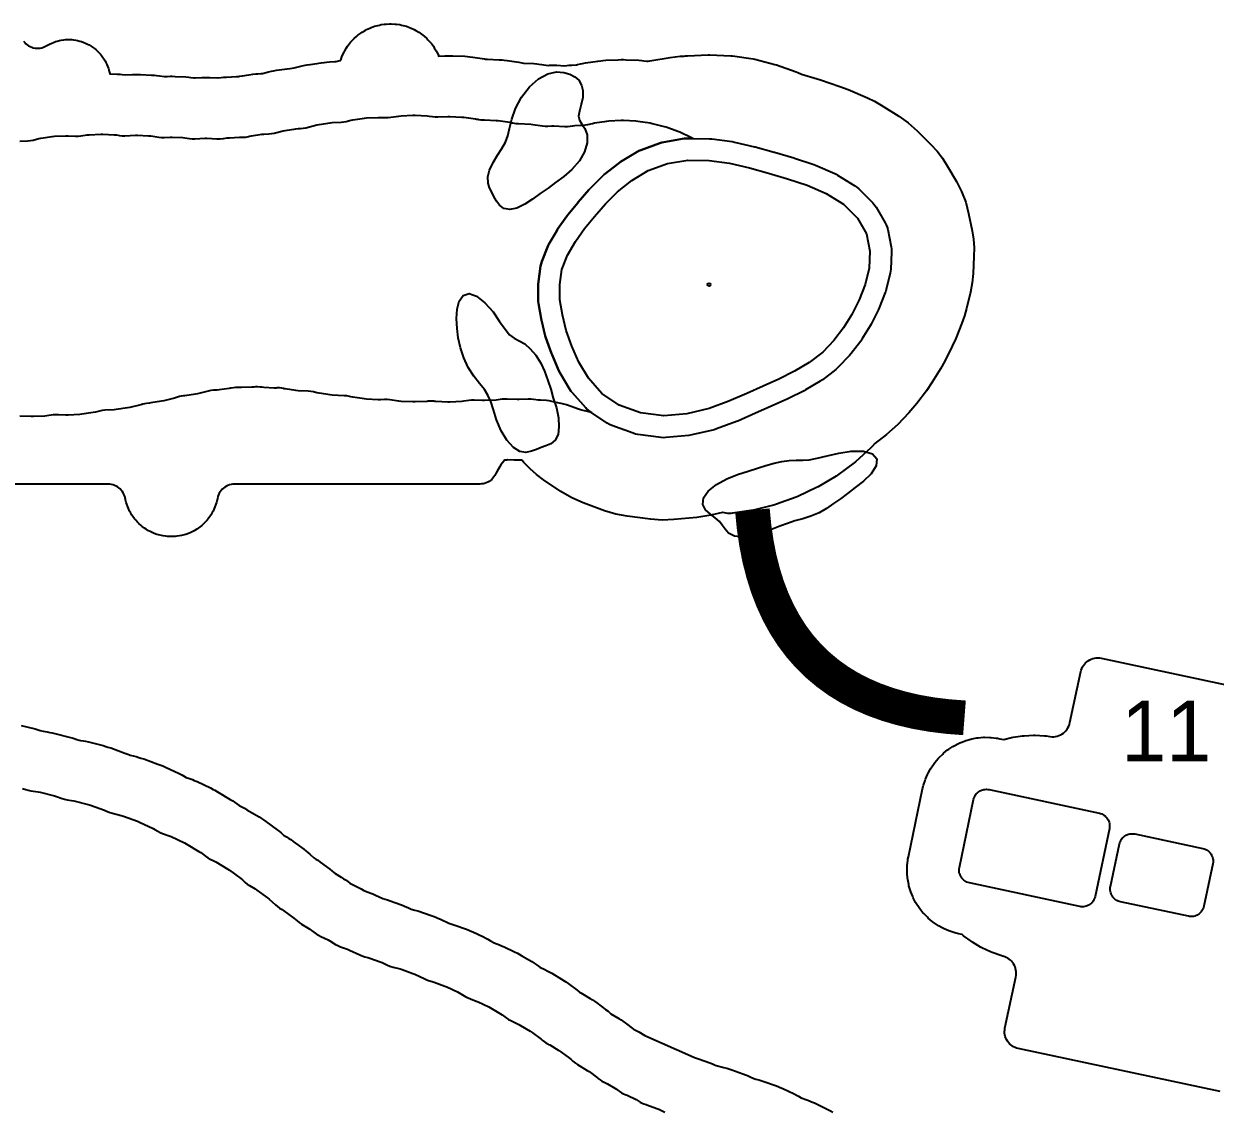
# Model space of a CAD drawing. Extents: x 425531 to 428300, y 1577248 to 1578701.
# Drawn here: x 427713.3 to 427988, y 1578161.9 to 1578412.6 of the extents above; entities that cross this region are included whole.
import ezdxf

# ---------------------------------------------------------------- set-up
doc = ezdxf.new("R2010")
doc.units = 21
for name, color, linetype, true_color in [('L-GOLF-ANNO', 7, 'Continuous', 0xffd23c), ('L-GOLF-BNKR', 7, 'Continuous', 0xe9dcb5), ('L-GOLF-CART', 7, 'Continuous', 0xcfcac0), ('L-GOLF-COLLAR', 7, 'Continuous', 0x5f9a33), ('L-GOLF-FWY', 7, 'Continuous', 0x6a9e35), ('L-GOLF-GRN', 7, 'Continuous', 0x74b23e), ('L-GOLF-PIN', 7, 'Continuous', 0xe0262b), ('L-GOLF-ROUGH', 7, 'Continuous', 0x4f7d2c), ('L-GOLF-TEE', 7, 'Continuous', 0x6fa63a)]:
    doc.layers.add(name, color=color, linetype=linetype, true_color=true_color)

msp = doc.modelspace()

# ---------------------------------------------------------------- linework, layer by layer
at = {"layer": 'L-GOLF-BNKR'}
for points, elevation in [([(427821.7, 1578372.8), (427821.2, 1578373.8), (427820.7, 1578374.8), (427820.4, 1578375.9), (427820.3, 1578377.3), (427820.7, 1578378.9), (427821.5, 1578380.6), (427822.5, 1578382.3), (427823.5, 1578383.9), (427824.4, 1578385.3), (427824.9, 1578386.8), (427825.3, 1578388.5), (427825.8, 1578390.6), (427826.7, 1578393.1), (427828.1, 1578395.7), (427829.9, 1578398.1), (427832, 1578399.9), (427834.1, 1578401.1), (427836.1, 1578401.5), (427837.8, 1578401.4), (427839.2, 1578401), (427840.4, 1578400.4), (427841.3, 1578399.6), (427841.9, 1578398.5), (427842.2, 1578397.2), (427842.2, 1578395.6), (427841.8, 1578394), (427841.4, 1578392.5), (427841.2, 1578391.3), (427841.4, 1578390.4), (427842, 1578389.5), (427842.7, 1578388.5), (427843.2, 1578387), (427843.2, 1578385.2), (427842.6, 1578383.1), (427841.4, 1578381), (427839.7, 1578379), (427837.8, 1578377.4), (427835.9, 1578376), (427834.2, 1578374.7), (427832.4, 1578373.5), (427830.6, 1578372.2), (427828.8, 1578371), (427827, 1578370.1), (427825.4, 1578369.8), (427824, 1578370), (427823, 1578370.8), (427822.3, 1578371.7), (427821.7, 1578372.8)], 71.07), ([(427832.6, 1578314.9), (427831.5, 1578314.5), (427830.4, 1578314.1), (427829.1, 1578313.8), (427827.7, 1578314), (427826.2, 1578314.9), (427824.7, 1578316.6), (427823.4, 1578318.8), (427822.3, 1578321.3), (427821.6, 1578323.6), (427821, 1578325.5), (427820.3, 1578327), (427819.5, 1578328.3), (427818.4, 1578329.7), (427817.1, 1578331.4), (427815.8, 1578333.4), (427814.8, 1578335.6), (427814, 1578337.9), (427813.5, 1578340.2), (427813.2, 1578342.4), (427813.1, 1578344.7), (427813.2, 1578346.8), (427813.7, 1578348.7), (427814.6, 1578350), (427816, 1578350.4), (427817.7, 1578349.8), (427819.6, 1578348.3), (427821.5, 1578346.2), (427823, 1578344), (427824.3, 1578342.2), (427825.3, 1578340.9), (427826.4, 1578340.1), (427827.5, 1578339.5), (427828.8, 1578338.8), (427830.1, 1578337.7), (427831.4, 1578336.2), (427832.5, 1578334.4), (427833.4, 1578332.5), (427834.1, 1578330.4), (427834.8, 1578328.4), (427835.4, 1578326.3), (427836.1, 1578324.1), (427836.6, 1578321.8), (427836.7, 1578319.7), (427836.5, 1578317.9), (427835.8, 1578316.6), (427834.8, 1578315.8), (427833.7, 1578315.3), (427832.6, 1578314.9)], 70.82), ([(427910, 1578312.3), (427909.8, 1578310.7), (427908.7, 1578308.9), (427906.9, 1578307.2), (427905, 1578305.7), (427903.2, 1578304.3), (427901.6, 1578303.1), (427900, 1578302), (427898.4, 1578300.9), (427896.7, 1578299.9), (427894.8, 1578299.1), (427892.9, 1578298.5), (427891.1, 1578298), (427889.4, 1578297.4), (427887.6, 1578296.8), (427885.7, 1578296), (427883.5, 1578295.2), (427881.2, 1578294.5), (427879, 1578294.3), (427877.2, 1578294.5), (427875.8, 1578295.2), (427875, 1578296.1), (427874.3, 1578297), (427873.7, 1578297.9), (427872.7, 1578298.7), (427871.6, 1578299.6), (427870.5, 1578300.6), (427869.9, 1578301.8), (427870, 1578303.3), (427871.1, 1578304.9), (427873, 1578306.4), (427875.4, 1578307.7), (427877.9, 1578308.7), (427880.3, 1578309.5), (427882.5, 1578310.2), (427884.4, 1578310.8), (427886.3, 1578311.3), (427888.1, 1578311.7), (427889.8, 1578311.9), (427891.4, 1578312), (427892.9, 1578312), (427894.4, 1578312.1), (427896.2, 1578312.5), (427898.5, 1578313), (427901.2, 1578313.6), (427904.1, 1578314.1), (427906.9, 1578314.1), (427909, 1578313.5), (427910, 1578312.3)], 71.43)]:
    msp.add_lwpolyline(points, close=True, dxfattribs=dict(at, elevation=elevation))
at = {"layer": 'L-GOLF-CART', "const_width": 8}
msp.add_lwpolyline([(427881.3, 1578300.5), (427881.68, 1578296.64), (427882.22, 1578292.93), (427882.91, 1578289.39), (427883.77, 1578286.01), (427884.78, 1578282.8), (427885.96, 1578279.74), (427887.29, 1578276.85), (427888.78, 1578274.12), (427890.43, 1578271.55), (427892.24, 1578269.14), (427894.21, 1578266.9), (427896.33, 1578264.82), (427898.62, 1578262.9), (427901.06, 1578261.14), (427903.66, 1578259.54), (427906.42, 1578258.11), (427909.34, 1578256.84), (427912.42, 1578255.73), (427915.66, 1578254.78), (427919.05, 1578253.99), (427922.61, 1578253.37), (427926.32, 1578252.91), (427930.19, 1578252.61)], dxfattribs=at)
at = {"layer": 'L-GOLF-COLLAR', "elevation": 75.61}
msp.add_lwpolyline([(427912.17, 1578351.35), (427912.07, 1578350.99), (427911.94, 1578350.64), (427910.54, 1578347.14), (427910.37, 1578346.76), (427908.67, 1578343.36), (427908.46, 1578342.99), (427906.56, 1578339.89), (427906.28, 1578339.48), (427904.08, 1578336.58), (427903.7, 1578336.13), (427901.1, 1578333.43), (427900.56, 1578332.95), (427897.46, 1578330.55), (427896.94, 1578330.19), (427893.54, 1578328.19), (427893.24, 1578328.03), (427889.64, 1578326.23), (427889.43, 1578326.13), (427885.84, 1578324.53), (427882.04, 1578322.84), (427882.01, 1578322.82), (427877.91, 1578321.02), (427877.63, 1578320.91), (427873.03, 1578319.21), (427872.45, 1578319.03), (427867.35, 1578317.83), (427866.67, 1578317.72), (427861.37, 1578317.22), (427860.81, 1578317.2), (427860.26, 1578317.24), (427854.86, 1578317.94), (427854.31, 1578318.04), (427853.78, 1578318.21), (427848.88, 1578320.01), (427848.32, 1578320.25), (427847.8, 1578320.56), (427843.8, 1578323.26), (427843.46, 1578323.51), (427843.15, 1578323.78), (427842.86, 1578324.08), (427839.76, 1578327.58), (427839.46, 1578327.95), (427839.2, 1578328.34), (427837, 1578332.04), (427836.71, 1578332.62), (427835.11, 1578336.32), (427835, 1578336.6), (427833.7, 1578340.2), (427833.55, 1578340.69), (427832.65, 1578344.29), (427832.57, 1578344.66), (427831.97, 1578348.16), (427831.92, 1578348.58), (427831.9, 1578349), (427831.9, 1578352.5), (427831.95, 1578353.21), (427832.45, 1578356.71), (427832.57, 1578357.28), (427832.75, 1578357.83), (427834.05, 1578361.13), (427834.2, 1578361.48), (427834.38, 1578361.81), (427836.18, 1578364.91), (427836.4, 1578365.27), (427838.5, 1578368.27), (427838.74, 1578368.57), (427841.04, 1578371.37), (427841.11, 1578371.46), (427843.61, 1578374.36), (427843.86, 1578374.64), (427846.66, 1578377.44), (427847.11, 1578377.83), (427850.41, 1578380.43), (427850.91, 1578380.78), (427854.71, 1578383.08), (427855.14, 1578383.31), (427855.59, 1578383.5), (427859.99, 1578385.1), (427860.42, 1578385.23), (427860.86, 1578385.33), (427865.56, 1578386.13), (427866.03, 1578386.19), (427866.5, 1578386.2), (427871.4, 1578386.1), (427871.93, 1578386.06), (427876.63, 1578385.46), (427877.16, 1578385.36), (427881.76, 1578384.26), (427881.92, 1578384.22), (427886.32, 1578383.02), (427886.42, 1578383), (427890.82, 1578381.7), (427890.98, 1578381.64), (427895.48, 1578380.14), (427895.88, 1578379.99), (427900.28, 1578378.09), (427900.62, 1578377.93), (427900.95, 1578377.74), (427904.95, 1578375.24), (427905.41, 1578374.91), (427905.84, 1578374.54), (427909.04, 1578371.34), (427909.33, 1578371.02), (427909.59, 1578370.68), (427909.82, 1578370.32), (427911.92, 1578366.72), (427912.17, 1578366.23), (427912.37, 1578365.71), (427912.5, 1578365.18), (427913.3, 1578361.18), (427913.37, 1578360.77), (427913.4, 1578360.36), (427913.39, 1578359.94), (427913.19, 1578356.04), (427913.15, 1578355.59), (427913.07, 1578355.15), (427912.17, 1578351.35)], close=True, dxfattribs=at)
at = {"layer": 'L-GOLF-FWY'}
for points, elevation in [([(427712.43, 1578385.54), (427714.27, 1578385.63), (427714.88, 1578385.69), (427715.48, 1578385.81), (427716.78, 1578386.13), (427717.26, 1578386.23), (427719.9, 1578386.62), (427720.39, 1578386.67), (427723.05, 1578386.8), (427723.55, 1578386.8), (427725.27, 1578386.71), (427725.89, 1578386.71), (427726.5, 1578386.77), (427727.94, 1578386.99), (427728.42, 1578387.04), (427731.05, 1578387.16), (427731.55, 1578387.16), (427734.18, 1578387.04), (427734.67, 1578386.99), (427735.37, 1578386.88), (427735.98, 1578386.82), (427736.59, 1578386.82), (427739.05, 1578386.94), (427739.55, 1578386.94), (427742.09, 1578386.82), (427742.58, 1578386.77), (427744.48, 1578386.49), (427745.09, 1578386.43), (427745.7, 1578386.43), (427747.05, 1578386.5), (427747.55, 1578386.5), (427749.99, 1578386.38), (427750.47, 1578386.33), (427751.5, 1578386.18), (427752.11, 1578386.12), (427752.72, 1578386.12), (427755.05, 1578386.23), (427755.55, 1578386.23), (427757.86, 1578386.12), (427758.09, 1578386.12), (427758.58, 1578386.1), (427759.34, 1578386.17), (427760.23, 1578386.3), (427760.72, 1578386.35), (427763.05, 1578386.46), (427763.31, 1578386.47), (427764.06, 1578386.47), (427764.55, 1578386.51), (427765.15, 1578386.63), (427765.34, 1578386.68), (427765.82, 1578386.78), (427768.18, 1578387.13), (427768.67, 1578387.18), (427769.8, 1578387.23), (427770.41, 1578387.29), (427771.01, 1578387.41), (427773.14, 1578387.94), (427773.62, 1578388.04), (427776.08, 1578388.4), (427776.57, 1578388.45), (427777.1, 1578388.48), (427777.71, 1578388.54), (427778.31, 1578388.66), (427780.91, 1578389.31), (427781.39, 1578389.4), (427783.96, 1578389.79), (427784.45, 1578389.83), (427786.47, 1578389.93), (427787.08, 1578389.99), (427787.68, 1578390.11), (427788.71, 1578390.37), (427789.19, 1578390.47), (427791.87, 1578390.86), (427792.35, 1578390.91), (427795.05, 1578391.04), (427795.55, 1578391.04), (427796.73, 1578390.99), (427797.34, 1578390.99), (427797.95, 1578391.05), (427799.82, 1578391.32), (427800.31, 1578391.37), (427803.05, 1578391.51), (427803.55, 1578391.51), (427806.29, 1578391.37), (427806.78, 1578391.32), (427807.56, 1578391.21), (427808.17, 1578391.15), (427808.79, 1578391.15), (427811.05, 1578391.26), (427811.55, 1578391.26), (427814.28, 1578391.12), (427814.77, 1578391.08), (427817.48, 1578390.67), (427817.72, 1578390.63), (427817.73, 1578390.63), (427817.97, 1578390.6), (427818.22, 1578390.55), (427818.7, 1578390.5), (427819.05, 1578390.5), (427819.19, 1578390.5), (427819.44, 1578390.49), (427819.55, 1578390.48), (427822.23, 1578390.35), (427822.72, 1578390.31), (427825.38, 1578389.91), (427825.86, 1578389.81), (427825.99, 1578389.78), (427826.74, 1578389.64), (427827.34, 1578389.6), (427830.18, 1578389.46), (427830.66, 1578389.41), (427832.92, 1578389.08), (427833.51, 1578389.02), (427834.1, 1578389.01), (427835.07, 1578389.05), (427835.53, 1578389.05), (427838.04, 1578388.93), (427838.65, 1578388.93), (427839.26, 1578388.99), (427839.88, 1578389.08), (427840.37, 1578389.13), (427842.18, 1578389.22), (427842.79, 1578389.28), (427843.39, 1578389.4), (427844.41, 1578389.66), (427844.89, 1578389.75), (427847.72, 1578390.17), (427848.21, 1578390.22), (427851.05, 1578390.36), (427851.55, 1578390.36), (427854.4, 1578390.22), (427854.88, 1578390.17), (427857.71, 1578389.75), (427858.19, 1578389.66), (427860.95, 1578388.96), (427861.42, 1578388.82), (427864.11, 1578387.86), (427864.56, 1578387.67), (427867.14, 1578386.45), (427867.58, 1578386.22), (427867.65, 1578386.18), (427866.5, 1578386.2), (427866.03, 1578386.19), (427865.56, 1578386.13), (427860.86, 1578385.33), (427860.42, 1578385.23), (427859.99, 1578385.1), (427855.59, 1578383.5), (427855.14, 1578383.31), (427854.71, 1578383.08), (427850.91, 1578380.78), (427850.41, 1578380.43), (427847.11, 1578377.83), (427846.66, 1578377.44), (427843.86, 1578374.64), (427843.61, 1578374.36), (427841.11, 1578371.46), (427841.04, 1578371.37), (427838.74, 1578368.57), (427838.5, 1578368.27), (427836.4, 1578365.27), (427836.18, 1578364.91), (427834.38, 1578361.81), (427834.2, 1578361.48), (427834.05, 1578361.13), (427832.75, 1578357.83), (427832.57, 1578357.28), (427832.45, 1578356.71), (427831.95, 1578353.21), (427831.9, 1578352.5), (427831.9, 1578349), (427831.92, 1578348.58), (427831.97, 1578348.16), (427832.57, 1578344.66), (427832.65, 1578344.29), (427833.55, 1578340.69), (427833.7, 1578340.2), (427835, 1578336.6), (427835.11, 1578336.32), (427836.71, 1578332.62), (427837, 1578332.04), (427839.2, 1578328.34), (427839.46, 1578327.95), (427839.76, 1578327.58), (427842.86, 1578324.08), (427843.15, 1578323.78), (427843.46, 1578323.51), (427843.8, 1578323.26), (427844.21, 1578322.98), (427841.65, 1578323.62), (427841.18, 1578323.76), (427838.43, 1578324.75), (427837.84, 1578324.93), (427837.24, 1578325.04), (427837.22, 1578325.05), (427836.74, 1578325.14), (427835.06, 1578325.56), (427834.46, 1578325.68), (427833.85, 1578325.74), (427832.44, 1578325.81), (427831.95, 1578325.86), (427830.85, 1578326.02), (427830.24, 1578326.08), (427829.63, 1578326.08), (427827.55, 1578325.98), (427827.05, 1578325.98), (427824.78, 1578326.09), (427824.18, 1578326.09), (427823.59, 1578326.04), (427822.7, 1578325.91), (427822.25, 1578325.87), (427819.55, 1578325.74), (427819.05, 1578325.74), (427817.12, 1578325.83), (427816.51, 1578325.83), (427815.9, 1578325.77), (427814.77, 1578325.61), (427814.28, 1578325.56), (427811.55, 1578325.42), (427811.05, 1578325.42), (427808.32, 1578325.56), (427808.12, 1578325.57), (427807.89, 1578325.58), (427807.39, 1578325.62), (427806.62, 1578325.6), (427806.54, 1578325.59), (427806.29, 1578325.57), (427803.55, 1578325.43), (427803.05, 1578325.43), (427800.31, 1578325.57), (427799.82, 1578325.62), (427797.68, 1578325.93), (427797.07, 1578325.99), (427796.45, 1578325.99), (427795.55, 1578325.95), (427795.05, 1578325.95), (427792.35, 1578326.08), (427791.87, 1578326.13), (427789.19, 1578326.53), (427788.71, 1578326.62), (427788.43, 1578326.69), (427787.82, 1578326.81), (427787.21, 1578326.87), (427784.45, 1578327.01), (427783.96, 1578327.06), (427781.39, 1578327.44), (427780.91, 1578327.53), (427780.08, 1578327.74), (427779.48, 1578327.86), (427778.87, 1578327.92), (427776.57, 1578328.03), (427776.08, 1578328.08), (427773.62, 1578328.45), (427773.38, 1578328.49), (427773.27, 1578328.51), (427773.14, 1578328.53), (427772.79, 1578328.6), (427772.3, 1578328.65), (427771.69, 1578328.65), (427771.55, 1578328.64), (427771.05, 1578328.64), (427768.67, 1578328.76), (427768.18, 1578328.81), (427767.84, 1578328.86), (427767.23, 1578328.92), (427766.74, 1578328.92), (427766.37, 1578328.88), (427766.25, 1578328.87), (427766, 1578328.85), (427765.89, 1578328.85), (427763.55, 1578328.73), (427763.05, 1578328.73), (427762.62, 1578328.75), (427762.1, 1578328.76), (427761.68, 1578328.72), (427761.16, 1578328.64), (427760.98, 1578328.6), (427760.7, 1578328.55), (427758.4, 1578328.21), (427757.91, 1578328.16), (427757.03, 1578328.12), (427756.42, 1578328.06), (427755.81, 1578327.94), (427753.37, 1578327.33), (427752.89, 1578327.23), (427750.47, 1578326.87), (427750.23, 1578326.84), (427750.12, 1578326.83), (427749.61, 1578326.76), (427749.22, 1578326.67), (427748.73, 1578326.52), (427748.52, 1578326.45), (427748.05, 1578326.3), (427745.58, 1578325.68), (427745.1, 1578325.59), (427742.58, 1578325.21), (427742.33, 1578325.18), (427741.6, 1578325.11), (427741.12, 1578325.02), (427740.78, 1578324.92), (427740.65, 1578324.88), (427740.41, 1578324.81), (427740.31, 1578324.79), (427737.75, 1578324.14), (427737.27, 1578324.05), (427734.66, 1578323.66), (427734.18, 1578323.61), (427732, 1578323.51), (427731.39, 1578323.45), (427730.79, 1578323.33), (427729.82, 1578323.08), (427729.34, 1578322.99), (427726.7, 1578322.6), (427726.21, 1578322.55), (427723.55, 1578322.42), (427723.05, 1578322.42), (427721.36, 1578322.5), (427720.74, 1578322.5), (427720.13, 1578322.44), (427718.66, 1578322.22), (427718.17, 1578322.18), (427715.55, 1578322.05), (427715.05, 1578322.05), (427712.43, 1578322.18)], 73.4), ([(427713.05, 1578236.33), (427713.77, 1578236.08), (427714.36, 1578235.9), (427714.96, 1578235.78), (427716.63, 1578235.53), (427717.11, 1578235.44), (427720.41, 1578234.61), (427720.88, 1578234.47), (427722.14, 1578234.02), (427722.72, 1578233.84), (427723.32, 1578233.72), (427724.36, 1578233.57), (427724.84, 1578233.47), (427728.2, 1578232.63), (427728.67, 1578232.49), (427731.92, 1578231.32), (427732.38, 1578231.13), (427732.63, 1578231.01), (427733.2, 1578230.78), (427733.78, 1578230.6), (427735.81, 1578230.09), (427736.28, 1578229.95), (427739.55, 1578228.78), (427740, 1578228.59), (427743.13, 1578227.11), (427743.57, 1578226.88), (427744.22, 1578226.49), (427744.76, 1578226.2), (427745.33, 1578225.96), (427746.83, 1578225.43), (427747.28, 1578225.24), (427750.35, 1578223.79), (427750.79, 1578223.56), (427753.7, 1578221.81), (427754.11, 1578221.54), (427755.25, 1578220.69), (427755.76, 1578220.35), (427756.3, 1578220.06), (427757.15, 1578219.66), (427757.58, 1578219.43), (427760.36, 1578217.76), (427760.77, 1578217.49), (427763.37, 1578215.56), (427763.75, 1578215.25), (427764.37, 1578214.69), (427764.84, 1578214.3), (427765.35, 1578213.96), (427766.67, 1578213.17), (427767.08, 1578212.89), (427769.51, 1578211.09), (427769.89, 1578210.78), (427771.33, 1578209.48), (427771.8, 1578209.09), (427772.31, 1578208.75), (427772.89, 1578208.4), (427773.3, 1578208.13), (427775.55, 1578206.45), (427775.93, 1578206.14), (427776.33, 1578205.79), (427776.8, 1578205.4), (427777.31, 1578205.06), (427779.28, 1578203.87), (427779.69, 1578203.6), (427780.73, 1578202.83), (427781.24, 1578202.49), (427781.78, 1578202.2), (427783.47, 1578201.4), (427783.9, 1578201.17), (427785.21, 1578200.39), (427785.75, 1578200.1), (427786.32, 1578199.86), (427787.99, 1578199.26), (427788.44, 1578199.08), (427790.79, 1578197.96), (427791.36, 1578197.73), (427791.95, 1578197.55), (427792.61, 1578197.39), (427793.08, 1578197.24), (427795.46, 1578196.39), (427795.91, 1578196.21), (427797.35, 1578195.52), (427797.92, 1578195.29), (427798.51, 1578195.11), (427800.08, 1578194.72), (427800.55, 1578194.57), (427802.99, 1578193.7), (427803.45, 1578193.51), (427805.77, 1578192.41), (427805.97, 1578192.33), (427806.43, 1578192.12), (427807.16, 1578191.89), (427807.47, 1578191.81), (427807.94, 1578191.67), (427810.43, 1578190.78), (427810.89, 1578190.59), (427813.28, 1578189.46), (427813.72, 1578189.23), (427815.22, 1578188.33), (427815.76, 1578188.04), (427816.32, 1578187.8), (427817.65, 1578187.33), (427818.11, 1578187.14), (427820.51, 1578186), (427820.94, 1578185.77), (427823.22, 1578184.41), (427823.63, 1578184.13), (427824.57, 1578183.44), (427825.08, 1578183.09), (427825.62, 1578182.81), (427827.42, 1578181.95), (427827.86, 1578181.72), (427830.09, 1578180.38), (427830.5, 1578180.11), (427832.59, 1578178.56), (427832.86, 1578178.34), (427832.86, 1578178.34), (427833.34, 1578177.94), (427833.69, 1578177.7), (427834.15, 1578177.43), (427834.32, 1578177.34), (427834.57, 1578177.2), (427836.69, 1578175.93), (427837.1, 1578175.65), (427839.12, 1578174.16), (427839.5, 1578173.84), (427839.91, 1578173.47), (427840.51, 1578173), (427840.98, 1578172.7), (427843.24, 1578171.34), (427843.64, 1578171.07), (427845.58, 1578169.63), (427845.77, 1578169.48), (427845.79, 1578169.47), (427845.97, 1578169.34), (427846.18, 1578169.16), (427846.59, 1578168.89), (427847.13, 1578168.6), (427847.47, 1578168.44), (427847.91, 1578168.21), (427849.93, 1578166.99), (427850.34, 1578166.72), (427850.6, 1578166.52), (427851.11, 1578166.18), (427851.55, 1578165.95), (427851.94, 1578165.79), (427852, 1578165.76), (427852.22, 1578165.67), (427852.39, 1578165.59), (427854.52, 1578164.59), (427854.95, 1578164.35), (427855.46, 1578164.05), (427855.91, 1578163.81), (427856.28, 1578163.64), (427856.83, 1578163.45), (427856.95, 1578163.41), (427859.25, 1578162.59), (427859.7, 1578162.4), (427861.11, 1578161.73)], 73.37)]:
    msp.add_lwpolyline(points, dxfattribs=dict(at, elevation=elevation))
at = {"layer": 'L-GOLF-GRN', "elevation": 75.61}
msp.add_lwpolyline([(427907.3, 1578352.5), (427905.9, 1578349), (427904.2, 1578345.6), (427902.3, 1578342.5), (427900.1, 1578339.6), (427897.5, 1578336.9), (427894.4, 1578334.5), (427891, 1578332.5), (427887.4, 1578330.7), (427883.8, 1578329.1), (427880, 1578327.4), (427875.9, 1578325.6), (427871.3, 1578323.9), (427866.2, 1578322.7), (427860.9, 1578322.2), (427855.5, 1578322.9), (427850.6, 1578324.7), (427846.6, 1578327.4), (427843.5, 1578330.9), (427841.3, 1578334.6), (427839.7, 1578338.3), (427838.4, 1578341.9), (427837.5, 1578345.5), (427836.9, 1578349), (427836.9, 1578352.5), (427837.4, 1578356), (427838.7, 1578359.3), (427840.5, 1578362.4), (427842.6, 1578365.4), (427844.9, 1578368.2), (427847.4, 1578371.1), (427850.2, 1578373.9), (427853.5, 1578376.5), (427857.3, 1578378.8), (427861.7, 1578380.4), (427866.4, 1578381.2), (427871.3, 1578381.1), (427876, 1578380.5), (427880.6, 1578379.4), (427885, 1578378.2), (427889.4, 1578376.9), (427893.9, 1578375.4), (427898.3, 1578373.5), (427902.3, 1578371), (427905.5, 1578367.8), (427907.6, 1578364.2), (427908.4, 1578360.2), (427908.2, 1578356.3), (427907.3, 1578352.5)], close=True, dxfattribs=at)
at = {"layer": 'L-GOLF-PIN'}
msp.add_circle((427871.3, 1578352.5, 75.61), 0.35, dxfattribs=at)
at = {"layer": 'L-GOLF-ROUGH'}
for points, elevation in [([(427713.28, 1578408.57), (427713.53, 1578408.27), (427713.81, 1578407.99), (427714.11, 1578407.74), (427714.44, 1578407.53), (427714.78, 1578407.34), (427715.15, 1578407.19), (427715.52, 1578407.08), (427715.91, 1578407), (427716.3, 1578406.96), (427716.69, 1578406.96), (427717.08, 1578407), (427717.46, 1578407.08), (427717.84, 1578407.19), (427718.2, 1578407.34), (427718.63, 1578407.57), (427718.94, 1578407.76), (427719.29, 1578407.94), (427719.79, 1578408.18), (427720.15, 1578408.33), (427720.67, 1578408.52), (427721.05, 1578408.63), (427721.59, 1578408.77), (427721.97, 1578408.84), (427722.52, 1578408.92), (427722.91, 1578408.96), (427723.46, 1578408.99), (427723.86, 1578408.99), (427724.41, 1578408.96), (427724.8, 1578408.92), (427725.35, 1578408.84), (427725.74, 1578408.77), (427726.27, 1578408.63), (427726.65, 1578408.52), (427727.17, 1578408.33), (427727.53, 1578408.18), (427728.03, 1578407.94), (427728.38, 1578407.76), (427728.86, 1578407.47), (427729.18, 1578407.26), (427729.63, 1578406.92), (427729.93, 1578406.68), (427730.34, 1578406.3), (427730.62, 1578406.03), (427730.99, 1578405.62), (427731.24, 1578405.31), (427731.57, 1578404.87), (427731.79, 1578404.54), (427732.07, 1578404.06), (427732.26, 1578403.72), (427732.5, 1578403.22), (427732.65, 1578402.85), (427732.83, 1578402.33), (427732.95, 1578401.96), (427733.03, 1578401.62), (427733.17, 1578401.17), (427733.2, 1578401.1), (427734.86, 1578401.02), (427735.55, 1578400.97), (427736.04, 1578400.92), (427736.66, 1578400.84), (427738.37, 1578400.93), (427739.05, 1578400.94), (427739.55, 1578400.94), (427740.23, 1578400.93), (427742.78, 1578400.8), (427743.46, 1578400.75), (427743.95, 1578400.7), (427744.63, 1578400.62), (427745.78, 1578400.45), (427746.37, 1578400.48), (427747.05, 1578400.5), (427747.55, 1578400.5), (427748.23, 1578400.48), (427750.67, 1578400.36), (427751.36, 1578400.31), (427751.85, 1578400.26), (427752.53, 1578400.18), (427752.8, 1578400.14), (427754.37, 1578400.21), (427755.05, 1578400.23), (427755.55, 1578400.23), (427756.23, 1578400.21), (427758.03, 1578400.12), (427758.17, 1578400.15), (427758.85, 1578400.23), (427759.34, 1578400.28), (427760.03, 1578400.33), (427762.37, 1578400.44), (427762.72, 1578400.46), (427762.85, 1578400.46), (427763.09, 1578400.51), (427763.77, 1578400.63), (427766.13, 1578400.98), (427766.81, 1578401.06), (427767.3, 1578401.11), (427767.98, 1578401.16), (427768.35, 1578401.18), (427769.74, 1578401.52), (427770.41, 1578401.67), (427770.89, 1578401.77), (427771.57, 1578401.89), (427774.03, 1578402.25), (427774.71, 1578402.34), (427775.2, 1578402.38), (427775.62, 1578402.42), (427777.5, 1578402.89), (427778.17, 1578403.04), (427778.66, 1578403.13), (427779.33, 1578403.25), (427781.91, 1578403.63), (427782.59, 1578403.72), (427783.08, 1578403.77), (427783.77, 1578403.82), (427785.02, 1578403.88), (427785.31, 1578403.95), (427785.98, 1578404.1), (427786.37, 1578404.18), (427786.39, 1578404.25), (427786.66, 1578404.99), (427786.81, 1578405.35), (427787.15, 1578406.07), (427787.33, 1578406.41), (427787.74, 1578407.09), (427787.96, 1578407.42), (427788.43, 1578408.05), (427788.68, 1578408.35), (427789.2, 1578408.94), (427789.48, 1578409.22), (427790.07, 1578409.75), (427790.37, 1578410), (427791, 1578410.47), (427791.33, 1578410.68), (427792.01, 1578411.09), (427792.35, 1578411.27), (427793.07, 1578411.61), (427793.43, 1578411.76), (427794.17, 1578412.03), (427794.55, 1578412.14), (427795.31, 1578412.33), (427795.7, 1578412.41), (427796.48, 1578412.53), (427796.87, 1578412.56), (427797.66, 1578412.6), (427798.05, 1578412.6), (427798.84, 1578412.56), (427799.23, 1578412.53), (427800.01, 1578412.41), (427800.39, 1578412.33), (427801.16, 1578412.14), (427801.54, 1578412.03), (427802.28, 1578411.76), (427802.64, 1578411.61), (427803.35, 1578411.27), (427803.7, 1578411.09), (427804.38, 1578410.68), (427804.7, 1578410.47), (427805.34, 1578410), (427805.64, 1578409.75), (427806.23, 1578409.22), (427806.5, 1578408.94), (427807.03, 1578408.35), (427807.28, 1578408.05), (427807.75, 1578407.42), (427807.97, 1578407.09), (427808.38, 1578406.41), (427808.56, 1578406.07), (427808.9, 1578405.35), (427808.97, 1578405.17), (427810.37, 1578405.24), (427811.05, 1578405.26), (427811.55, 1578405.26), (427812.23, 1578405.24), (427814.97, 1578405.11), (427815.65, 1578405.06), (427816.14, 1578405.01), (427816.83, 1578404.92), (427819.54, 1578404.52), (427819.77, 1578404.49), (427819.83, 1578404.48), (427819.98, 1578404.48), (427820.08, 1578404.47), (427820.23, 1578404.47), (427822.92, 1578404.34), (427823.6, 1578404.29), (427824.09, 1578404.24), (427824.77, 1578404.15), (427827.43, 1578403.76), (427828.11, 1578403.64), (427828.5, 1578403.56), (427830.9, 1578403.44), (427831.57, 1578403.39), (427832.05, 1578403.34), (427832.72, 1578403.26), (427834.25, 1578403.03), (427834.49, 1578403.04), (427835.12, 1578403.05), (427835.58, 1578403.05), (427836.21, 1578403.04), (427837.98, 1578402.95), (427838.51, 1578403.01), (427839, 1578403.06), (427839.68, 1578403.11), (427840.73, 1578403.16), (427841.01, 1578403.24), (427841.68, 1578403.39), (427842.16, 1578403.48), (427842.84, 1578403.6), (427845.66, 1578404.02), (427846.34, 1578404.1), (427846.83, 1578404.15), (427847.52, 1578404.2), (427850.37, 1578404.34), (427851.05, 1578404.36), (427851.55, 1578404.36), (427852.23, 1578404.34), (427855.08, 1578404.2), (427855.77, 1578404.15), (427856.26, 1578404.1), (427856.94, 1578404.02), (427857.26, 1578403.97), (427857.67, 1578404.06), (427862.37, 1578404.86), (427864.62, 1578405.13), (427865.54, 1578405.16), (427865.91, 1578405.21), (427866.3, 1578405.25), (427871.1, 1578405.49), (427871.5, 1578405.49), (427876.3, 1578405.25), (427876.69, 1578405.21), (427881.45, 1578404.51), (427881.83, 1578404.43), (427886.49, 1578403.26), (427886.87, 1578403.15), (427891.4, 1578401.53), (427891.76, 1578401.38), (427892.61, 1578400.98), (427896.2, 1578399.92), (427896.99, 1578399.67), (427901.49, 1578398.17), (427903.41, 1578397.43), (427907.81, 1578395.53), (427909.45, 1578394.75), (427911.02, 1578393.85), (427915.02, 1578391.35), (427917.24, 1578389.78), (427919.27, 1578387.97), (427922.47, 1578384.77), (427923.86, 1578383.25), (427925.12, 1578381.62), (427926.23, 1578379.89), (427928.33, 1578376.29), (427929.54, 1578373.94), (427930.47, 1578371.47), (427931.13, 1578368.91), (427931.93, 1578364.91), (427932.24, 1578362.94), (427932.39, 1578360.96), (427932.37, 1578358.97), (427932.17, 1578355.07), (427931.96, 1578352.91), (427931.55, 1578350.77), (427930.65, 1578346.97), (427930.18, 1578345.26), (427929.58, 1578343.59), (427928.18, 1578340.09), (427927.37, 1578338.27), (427925.67, 1578334.87), (427924.66, 1578333.06), (427922.76, 1578329.96), (427921.42, 1578327.99), (427919.22, 1578325.09), (427917.39, 1578322.95), (427914.79, 1578320.25), (427912.19, 1578317.92), (427909.54, 1578315.87), (427908.91, 1578315.17), (427908.63, 1578314.89), (427905.07, 1578311.66), (427904.76, 1578311.42), (427900.9, 1578308.55), (427900.58, 1578308.33), (427896.45, 1578305.86), (427896.11, 1578305.68), (427891.76, 1578303.62), (427891.4, 1578303.47), (427886.87, 1578301.85), (427886.49, 1578301.74), (427881.83, 1578300.57), (427881.44, 1578300.49), (427876.69, 1578299.79), (427876.3, 1578299.75), (427876.03, 1578299.73), (427875.63, 1578299.74), (427875.23, 1578299.78), (427874.83, 1578299.86), (427874.45, 1578299.98), (427874.44, 1578299.98), (427871.7, 1578299.34), (427868.45, 1578298.81), (427863.15, 1578298.31), (427860.48, 1578298.2), (427857.81, 1578298.4), (427852.41, 1578299.1), (427849.78, 1578299.59), (427847.22, 1578300.37), (427842.32, 1578302.17), (427839.67, 1578303.33), (427837.17, 1578304.81), (427833.17, 1578307.51), (427831.55, 1578308.71), (427830.03, 1578310.03), (427828.63, 1578311.49), (427828.18, 1578312), (427827.55, 1578311.98), (427827.05, 1578311.98), (427826.37, 1578312), (427824.82, 1578312.07), (427824.66, 1578312.05), (427824.13, 1578311.99), (427823.98, 1578311.8), (427823.33, 1578310.92), (427823, 1578310.43), (427822.44, 1578309.49), (427822.16, 1578308.97), (427822.07, 1578308.79), (427821.9, 1578308.46), (427821.69, 1578308.14), (427821.45, 1578307.85), (427821.19, 1578307.58), (427820.9, 1578307.34), (427820.6, 1578307.12), (427820.27, 1578306.93), (427819.93, 1578306.78), (427819.57, 1578306.66), (427819.2, 1578306.57), (427818.83, 1578306.52), (427818.46, 1578306.5), (427762.01, 1578306.5), (427761.52, 1578306.48), (427761.13, 1578306.42), (427760.75, 1578306.32), (427760.38, 1578306.19), (427760.02, 1578306.02), (427759.69, 1578305.82), (427759.37, 1578305.59), (427759.08, 1578305.32), (427758.82, 1578305.03), (427758.59, 1578304.72), (427758.38, 1578304.38), (427758.22, 1578304.03), (427758.08, 1578303.66), (427757.97, 1578303.18), (427757.95, 1578303.08), (427757.9, 1578302.89), (427757.74, 1578302.24), (427757.63, 1578301.87), (427757.4, 1578301.24), (427757.25, 1578300.87), (427756.97, 1578300.27), (427756.78, 1578299.92), (427756.44, 1578299.35), (427756.22, 1578299.03), (427755.82, 1578298.49), (427755.57, 1578298.19), (427755.12, 1578297.69), (427754.85, 1578297.41), (427754.35, 1578296.97), (427754.05, 1578296.72), (427753.51, 1578296.32), (427753.19, 1578296.1), (427752.61, 1578295.76), (427752.27, 1578295.57), (427751.66, 1578295.29), (427751.3, 1578295.14), (427750.67, 1578294.91), (427750.3, 1578294.8), (427749.65, 1578294.64), (427749.26, 1578294.56), (427748.6, 1578294.46), (427748.21, 1578294.42), (427747.55, 1578294.39), (427747.15, 1578294.39), (427746.49, 1578294.42), (427746.1, 1578294.46), (427745.44, 1578294.56), (427745.05, 1578294.64), (427744.4, 1578294.8), (427744.03, 1578294.91), (427743.4, 1578295.14), (427743.04, 1578295.29), (427742.43, 1578295.57), (427742.09, 1578295.76), (427741.51, 1578296.1), (427741.19, 1578296.32), (427740.65, 1578296.72), (427740.35, 1578296.97), (427739.85, 1578297.41), (427739.57, 1578297.69), (427739.13, 1578298.19), (427738.88, 1578298.49), (427738.48, 1578299.03), (427738.26, 1578299.35), (427737.92, 1578299.93), (427737.73, 1578300.27), (427737.45, 1578300.88), (427737.3, 1578301.24), (427737.07, 1578301.87), (427736.96, 1578302.24), (427736.8, 1578302.89), (427736.75, 1578303.08), (427736.75, 1578303.1), (427736.71, 1578303.28), (427736.67, 1578303.46), (427736.56, 1578303.82), (427736.42, 1578304.17), (427736.24, 1578304.51), (427736.04, 1578304.83), (427735.8, 1578305.12), (427735.54, 1578305.4), (427735.25, 1578305.65), (427734.94, 1578305.87), (427734.62, 1578306.05), (427734.27, 1578306.21), (427733.91, 1578306.33), (427733.54, 1578306.42), (427733.17, 1578306.48), (427732.7, 1578306.5), (427659.02, 1578306.5)], 73.69), ([(427989.1, 1578166.47), (427942.6, 1578176.36), (427942.22, 1578176.46), (427941.85, 1578176.6), (427941.5, 1578176.77), (427941.17, 1578176.97), (427940.85, 1578177.21), (427940.57, 1578177.48), (427940.31, 1578177.77), (427940.08, 1578178.09), (427939.88, 1578178.43), (427939.72, 1578178.79), (427939.59, 1578179.16), (427939.5, 1578179.54), (427939.45, 1578179.93), (427939.43, 1578180.32), (427939.46, 1578180.72), (427939.52, 1578181.1), (427942.01, 1578192.83), (427942.09, 1578193.3), (427942.12, 1578193.69), (427942.1, 1578194.07), (427942.06, 1578194.45), (427941.97, 1578194.82), (427941.85, 1578195.19), (427941.7, 1578195.54), (427941.51, 1578195.87), (427941.29, 1578196.19), (427941.04, 1578196.48), (427940.77, 1578196.75), (427940.47, 1578196.99), (427940.15, 1578197.2), (427939.81, 1578197.38), (427939.46, 1578197.52), (427939, 1578197.66), (427938.94, 1578197.67), (427938.57, 1578197.79), (427936.54, 1578198.52), (427936.17, 1578198.67), (427934.22, 1578199.59), (427933.88, 1578199.77), (427932.02, 1578200.88), (427931.7, 1578201.1), (427929.97, 1578202.39), (427929.66, 1578202.64), (427929.63, 1578202.67), (427928.81, 1578202.84), (427928.24, 1578202.98), (427927.95, 1578203.05), (427926.83, 1578203.41), (427926.56, 1578203.51), (427925.48, 1578203.98), (427925.22, 1578204.11), (427924.19, 1578204.67), (427923.94, 1578204.83), (427922.97, 1578205.49), (427922.74, 1578205.67), (427921.84, 1578206.43), (427921.63, 1578206.63), (427920.81, 1578207.47), (427920.61, 1578207.69), (427919.88, 1578208.61), (427919.71, 1578208.84), (427919.07, 1578209.83), (427918.92, 1578210.08), (427918.38, 1578211.12), (427918.26, 1578211.39), (427917.82, 1578212.48), (427917.72, 1578212.76), (427917.4, 1578213.89), (427917.33, 1578214.17), (427917.11, 1578215.33), (427917.07, 1578215.62), (427916.97, 1578216.79), (427916.96, 1578217.08), (427916.97, 1578218.25), (427916.99, 1578218.55), (427917.11, 1578219.71), (427917.16, 1578220), (427917.27, 1578220.58), (427920.54, 1578236.21), (427920.67, 1578236.78), (427920.75, 1578237.07), (427921.1, 1578238.2), (427921.2, 1578238.47), (427921.67, 1578239.56), (427921.8, 1578239.82), (427922.36, 1578240.86), (427922.52, 1578241.11), (427923.19, 1578242.09), (427923.36, 1578242.32), (427924.12, 1578243.23), (427924.32, 1578243.44), (427925.17, 1578244.27), (427925.39, 1578244.46), (427926.31, 1578245.2), (427926.55, 1578245.37), (427927.54, 1578246.02), (427927.8, 1578246.17), (427928.85, 1578246.71), (427929.11, 1578246.83), (427930.21, 1578247.27), (427930.49, 1578247.37), (427931.62, 1578247.7), (427931.91, 1578247.76), (427933.07, 1578247.98), (427933.37, 1578248.02), (427934.54, 1578248.12), (427934.84, 1578248.13), (427936.02, 1578248.11), (427936.31, 1578248.09), (427937.49, 1578247.96), (427937.78, 1578247.91), (427938.36, 1578247.8), (427939.27, 1578247.61), (427941.04, 1578248.05), (427941.42, 1578248.13), (427943.56, 1578248.44), (427943.95, 1578248.48), (427946.1, 1578248.59), (427946.5, 1578248.59), (427948.65, 1578248.48), (427949.04, 1578248.44), (427949.88, 1578248.32), (427950.38, 1578248.27), (427950.78, 1578248.27), (427951.18, 1578248.31), (427951.57, 1578248.4), (427951.95, 1578248.52), (427952.32, 1578248.68), (427952.67, 1578248.87), (427953, 1578249.1), (427953.31, 1578249.36), (427953.59, 1578249.65), (427953.83, 1578249.97), (427954.05, 1578250.31), (427954.23, 1578250.67), (427954.37, 1578251.04), (427954.5, 1578251.53), (427956.99, 1578263.27), (427957.09, 1578263.64), (427957.23, 1578264.01), (427957.4, 1578264.37), (427957.61, 1578264.7), (427957.85, 1578265.01), (427958.12, 1578265.3), (427958.41, 1578265.56), (427958.73, 1578265.79), (427959.07, 1578265.99), (427959.42, 1578266.15), (427959.8, 1578266.28), (427960.18, 1578266.37), (427960.57, 1578266.42), (427960.96, 1578266.43), (427961.35, 1578266.41), (427961.74, 1578266.35), (428041.3, 1578249.42)], 71.96), ([(427712.75, 1578250.87), (427715.98, 1578250.06), (427716.64, 1578249.87), (427717.11, 1578249.73), (427717.76, 1578249.52), (427717.77, 1578249.52), (427718.68, 1578249.38), (427719.36, 1578249.26), (427719.84, 1578249.17), (427720.51, 1578249.02), (427723.81, 1578248.19), (427724.47, 1578248.01), (427724.94, 1578247.86), (427725.59, 1578247.65), (427726.13, 1578247.45), (427726.41, 1578247.41), (427727.09, 1578247.3), (427727.57, 1578247.2), (427728.24, 1578247.05), (427731.6, 1578246.21), (427732.26, 1578246.03), (427732.73, 1578245.88), (427733.38, 1578245.67), (427736.64, 1578244.5), (427737.28, 1578244.26), (427737.73, 1578244.07), (427737.86, 1578244.01), (427739.21, 1578243.67), (427739.87, 1578243.49), (427740.34, 1578243.35), (427741, 1578243.13), (427744.26, 1578241.96), (427744.9, 1578241.72), (427745.36, 1578241.53), (427745.98, 1578241.25), (427749.12, 1578239.77), (427749.73, 1578239.46), (427750.17, 1578239.23), (427750.76, 1578238.89), (427751.55, 1578238.61), (427752.19, 1578238.36), (427752.64, 1578238.17), (427753.27, 1578237.9), (427756.34, 1578236.44), (427756.95, 1578236.13), (427757.39, 1578235.9), (427757.98, 1578235.56), (427760.9, 1578233.82), (427761.48, 1578233.45), (427761.88, 1578233.18), (427762.45, 1578232.78), (427762.98, 1578232.39), (427763.13, 1578232.31), (427763.75, 1578232.01), (427764.18, 1578231.77), (427764.78, 1578231.44), (427767.56, 1578229.77), (427768.14, 1578229.4), (427768.55, 1578229.13), (427769.11, 1578228.73), (427771.71, 1578226.8), (427772.25, 1578226.38), (427772.63, 1578226.07), (427773.15, 1578225.62), (427773.21, 1578225.57), (427773.87, 1578225.17), (427774.45, 1578224.81), (427774.86, 1578224.53), (427775.42, 1578224.14), (427777.85, 1578222.33), (427778.4, 1578221.91), (427778.78, 1578221.6), (427779.3, 1578221.15), (427780.18, 1578220.35), (427780.67, 1578220.04), (427781.08, 1578219.77), (427781.64, 1578219.37), (427783.89, 1578217.7), (427784.44, 1578217.28), (427784.81, 1578216.97), (427785.13, 1578216.69), (427786.48, 1578215.88), (427787.06, 1578215.51), (427787.47, 1578215.24), (427788.03, 1578214.85), (427788.46, 1578214.53), (427789.45, 1578214.06), (427790.06, 1578213.75), (427790.5, 1578213.52), (427791.1, 1578213.18), (427791.75, 1578212.79), (427792.71, 1578212.45), (427793.35, 1578212.2), (427793.8, 1578212.01), (427794.43, 1578211.73), (427796.1, 1578210.94), (427796.67, 1578210.78), (427797.14, 1578210.64), (427797.79, 1578210.43), (427800.17, 1578209.57), (427800.81, 1578209.33), (427801.27, 1578209.14), (427801.9, 1578208.86), (427802.65, 1578208.5), (427803.48, 1578208.3), (427804.14, 1578208.11), (427804.61, 1578207.97), (427805.27, 1578207.75), (427807.71, 1578206.88), (427808.35, 1578206.63), (427808.8, 1578206.45), (427809.43, 1578206.17), (427811.34, 1578205.26), (427811.53, 1578205.21), (427812, 1578205.07), (427812.66, 1578204.85), (427815.15, 1578203.96), (427815.79, 1578203.71), (427816.25, 1578203.52), (427816.87, 1578203.25), (427819.27, 1578202.11), (427819.88, 1578201.8), (427820.32, 1578201.57), (427820.91, 1578201.23), (427821.76, 1578200.73), (427822.37, 1578200.51), (427823.01, 1578200.26), (427823.46, 1578200.07), (427824.09, 1578199.8), (427826.49, 1578198.66), (427827.11, 1578198.35), (427827.54, 1578198.12), (427828.14, 1578197.78), (427830.42, 1578196.41), (427831, 1578196.05), (427831.41, 1578195.77), (427831.97, 1578195.38), (427832.3, 1578195.14), (427833.41, 1578194.61), (427834.02, 1578194.3), (427834.45, 1578194.07), (427835.05, 1578193.73), (427837.29, 1578192.39), (427837.87, 1578192.02), (427838.28, 1578191.75), (427838.84, 1578191.35), (427840.93, 1578189.8), (427841.47, 1578189.38), (427841.77, 1578189.21), (427843.89, 1578187.94), (427844.47, 1578187.57), (427844.88, 1578187.3), (427845.44, 1578186.9), (427847.46, 1578185.4), (427848.01, 1578184.98), (427848.38, 1578184.67), (427848.68, 1578184.41), (427850.48, 1578183.32), (427851.04, 1578182.97), (427851.43, 1578182.7), (427851.98, 1578182.32), (427853.92, 1578180.88), (427853.98, 1578180.83), (427854.07, 1578180.78), (427854.51, 1578180.55), (427855.11, 1578180.21), (427856.51, 1578179.37), (427867.77, 1578174.36), (427867.95, 1578174.31), (427868.42, 1578174.17), (427869.07, 1578173.95), (427871.49, 1578173.09), (427872.13, 1578172.84), (427872.58, 1578172.65), (427872.95, 1578172.49), (427874.73, 1578172.04), (427875.4, 1578171.86), (427875.87, 1578171.72), (427876.52, 1578171.5), (427879.08, 1578170.58), (427879.72, 1578170.34), (427880.18, 1578170.15), (427880.81, 1578169.87), (427881.66, 1578169.47), (427882.11, 1578169.35), (427882.77, 1578169.17), (427883.24, 1578169.03), (427883.9, 1578168.81), (427886.59, 1578167.85), (427887.23, 1578167.6), (427887.68, 1578167.42), (427888.31, 1578167.14), (427890.89, 1578165.92), (427891.5, 1578165.61), (427891.94, 1578165.38), (427892.53, 1578165.04), (427892.57, 1578165.02), (427893.86, 1578164.56), (427894.5, 1578164.31), (427894.95, 1578164.12), (427895.58, 1578163.84), (427898.22, 1578162.59), (427898.84, 1578162.28), (427899.27, 1578162.05), (427899.87, 1578161.71)], 72.81)]:
    msp.add_lwpolyline(points, dxfattribs=dict(at, elevation=elevation))
at = {"layer": 'L-GOLF-TEE'}
for points, elevation in [([(427960.32, 1578211.45), (427960.24, 1578211.16), (427960.14, 1578210.89), (427960.01, 1578210.62), (427959.86, 1578210.37), (427959.68, 1578210.13), (427959.48, 1578209.92), (427959.26, 1578209.72), (427959.02, 1578209.55), (427958.76, 1578209.4), (427958.49, 1578209.28), (427958.21, 1578209.18), (427957.93, 1578209.11), (427957.63, 1578209.08), (427957.34, 1578209.06), (427957.04, 1578209.08), (427956.75, 1578209.13), (427931.32, 1578214.57), (427931.04, 1578214.65), (427930.76, 1578214.75), (427930.5, 1578214.88), (427930.25, 1578215.04), (427930.01, 1578215.21), (427929.8, 1578215.41), (427929.61, 1578215.63), (427929.43, 1578215.87), (427929.29, 1578216.13), (427929.16, 1578216.39), (427929.07, 1578216.67), (427929, 1578216.96), (427928.96, 1578217.25), (427928.95, 1578217.54), (427928.97, 1578217.83), (427929.01, 1578218.12), (427932.28, 1578233.75), (427932.36, 1578234.04), (427932.46, 1578234.31), (427932.59, 1578234.58), (427932.74, 1578234.83), (427932.92, 1578235.07), (427933.12, 1578235.28), (427933.34, 1578235.48), (427933.58, 1578235.65), (427933.84, 1578235.8), (427934.11, 1578235.92), (427934.39, 1578236.02), (427934.67, 1578236.09), (427934.97, 1578236.12), (427935.26, 1578236.14), (427935.56, 1578236.12), (427935.85, 1578236.07), (427961.28, 1578230.63), (427961.56, 1578230.55), (427961.84, 1578230.45), (427962.1, 1578230.32), (427962.35, 1578230.16), (427962.59, 1578229.99), (427962.8, 1578229.79), (427962.99, 1578229.57), (427963.17, 1578229.33), (427963.31, 1578229.07), (427963.44, 1578228.81), (427963.53, 1578228.53), (427963.6, 1578228.24), (427963.64, 1578227.95), (427963.65, 1578227.66), (427963.63, 1578227.37), (427963.59, 1578227.08), (427960.32, 1578211.45)], 74.91), ([(427985.36, 1578209.18), (427985.29, 1578208.9), (427985.18, 1578208.62), (427985.06, 1578208.36), (427984.9, 1578208.1), (427984.72, 1578207.87), (427984.52, 1578207.66), (427984.3, 1578207.46), (427984.06, 1578207.29), (427983.81, 1578207.14), (427983.54, 1578207.02), (427983.26, 1578206.92), (427982.97, 1578206.85), (427982.68, 1578206.82), (427982.39, 1578206.8), (427982.1, 1578206.82), (427981.8, 1578206.87), (427966.15, 1578210.2), (427965.87, 1578210.27), (427965.59, 1578210.38), (427965.33, 1578210.51), (427965.08, 1578210.66), (427964.84, 1578210.84), (427964.63, 1578211.04), (427964.43, 1578211.26), (427964.26, 1578211.5), (427964.11, 1578211.75), (427963.99, 1578212.02), (427963.9, 1578212.3), (427963.83, 1578212.59), (427963.79, 1578212.88), (427963.78, 1578213.17), (427963.8, 1578213.47), (427963.84, 1578213.76), (427965.92, 1578223.54), (427966, 1578223.82), (427966.1, 1578224.1), (427966.23, 1578224.36), (427966.39, 1578224.61), (427966.57, 1578224.85), (427966.77, 1578225.06), (427966.99, 1578225.26), (427967.23, 1578225.43), (427967.48, 1578225.58), (427967.75, 1578225.7), (427968.03, 1578225.8), (427968.31, 1578225.86), (427968.6, 1578225.9), (427968.9, 1578225.91), (427969.19, 1578225.9), (427969.48, 1578225.85), (427985.13, 1578222.52), (427985.42, 1578222.44), (427985.69, 1578222.34), (427985.96, 1578222.21), (427986.21, 1578222.06), (427986.44, 1578221.88), (427986.66, 1578221.68), (427986.85, 1578221.46), (427987.03, 1578221.22), (427987.17, 1578220.96), (427987.3, 1578220.7), (427987.39, 1578220.42), (427987.46, 1578220.13), (427987.5, 1578219.84), (427987.51, 1578219.55), (427987.49, 1578219.25), (427987.44, 1578218.96), (427985.36, 1578209.18)], 74.39)]:
    msp.add_lwpolyline(points, close=True, dxfattribs=dict(at, elevation=elevation))

# ---------------------------------------------------------------- texts
at = {"layer": 'L-GOLF-ANNO'}
msp.add_text('11', height=14, dxfattribs=at).set_placement((427966.3, 1578242.6))

doc.saveas('drawing.dxf')
